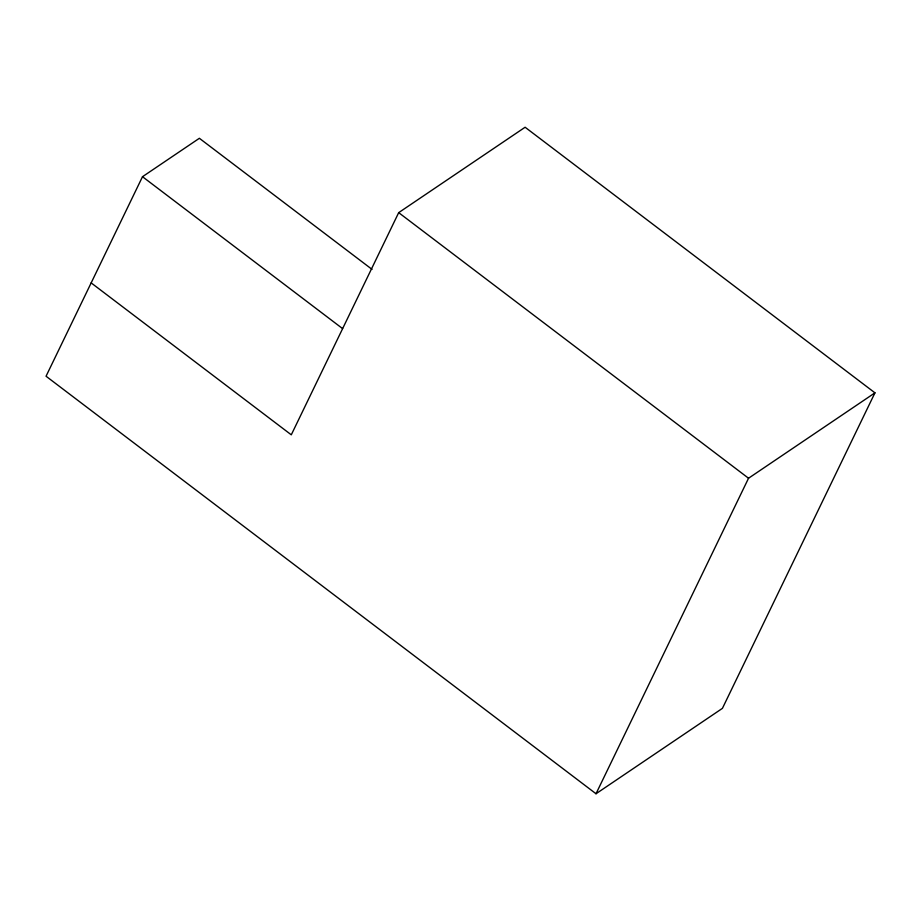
<?xml version="1.0" encoding="UTF-8"?>
<svg xmlns="http://www.w3.org/2000/svg" width="921" height="921" viewBox="0 0 921 921"><rect width="100%" height="100%" fill="white"/><g stroke="black" fill="none" stroke-linecap="round" stroke-linejoin="round"><path stroke-width="1.38" d="M372.049 269.381L199.373 138.288L142.502 176.705L46.05 376.229L596.014 793.752L722.421 708.353L874.95 392.841L525.108 127.248L398.689 212.647L291.289 434.816L91.167 282.897M596.014 793.752L748.543 478.241L874.95 392.841M398.689 212.647L748.543 478.241M142.502 176.705L342.624 328.636"/></g></svg>
